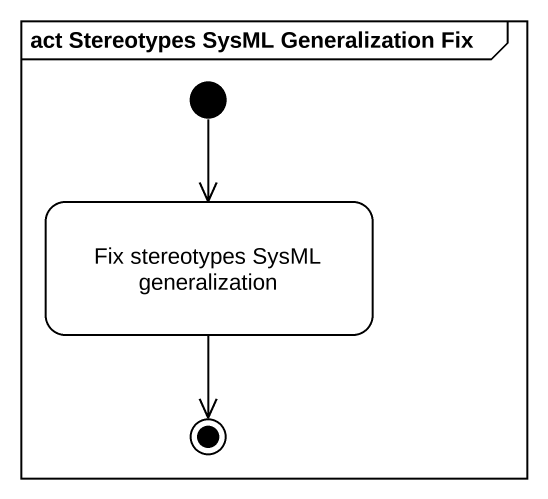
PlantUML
@startuml
mainframe act Stereotypes SysML Generalization Fix
hide empty description
state "Fix stereotypes SysML generalization" as Fix_stereotypes_SysML
[*] --> Fix_stereotypes_SysML
Fix_stereotypes_SysML --> [*]
@enduml
